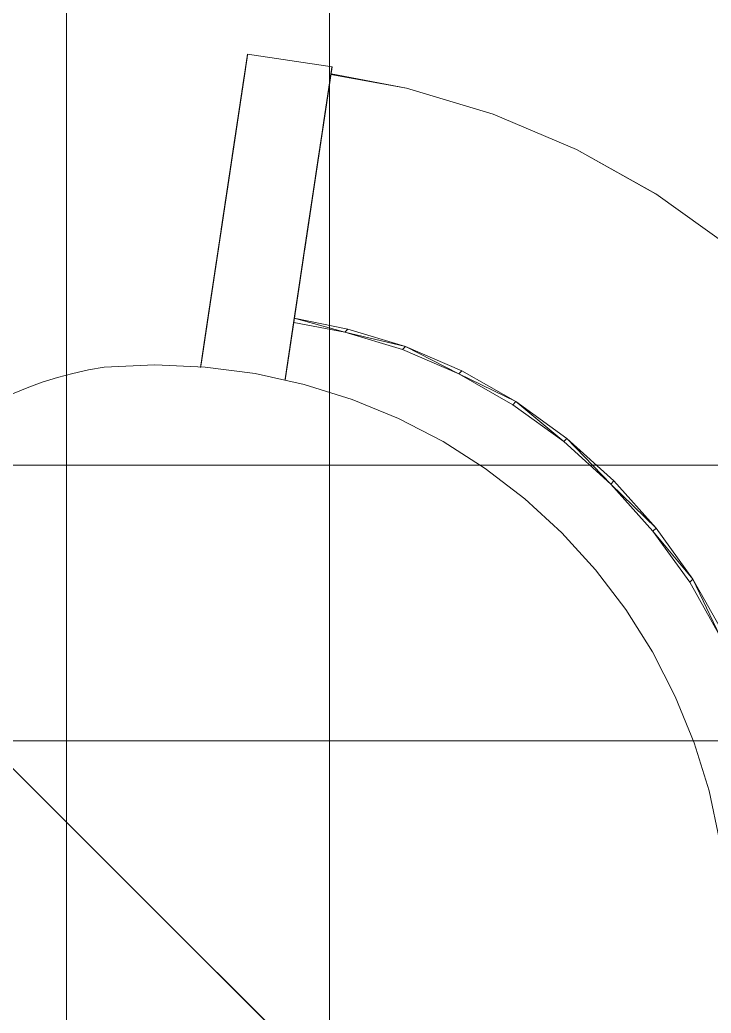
# Model space of a CAD drawing. Extents: x -566 to 72611, y -487 to 32334.
# Drawn here: x 201.45 to 210.57, y 135.41 to 148.52 of the extents above; entities that cross this region are included whole.
import ezdxf

# ---------------------------------------------------------------- set-up
doc = ezdxf.new("R2010")
doc.units = 0
doc.header["$LTSCALE"] = 0.5
doc.header["$MEASUREMENT"] = 0
doc.layers.add('ceilling', color=141, linetype='CONTINUOUS', lineweight=18)
doc.layers.add('floor', color=7, linetype='CONTINUOUS', lineweight=5, true_color=0xcfcfcf)
doc.layers.add('layout', color=7, linetype='CONTINUOUS', lineweight=5, true_color=0xcfcfcf)

msp = doc.modelspace()

# ---------------------------------------------------------------- hatches: boundary and pattern name
at = {"layer": 'floor'}
h = msp.add_hatch(dxfattribs=at)
h.set_pattern_fill('ANSI37', color=256, scale=100, angle=45)
h.set_pattern_definition([(90, (243.028, 267.632), (-12.5, 9e-16), []), (180, (243.028, 267.632), (-9e-16, -12.5), [])])
h.paths.add_polyline_path([(253.46925, 349.5), (154.11744, 349.5), (154.11744, 348.5), (101.14781, 348.5), (101.14781, 349.5), (0, 349.5), (0, 344.5), (36, 344.5, -0.33835703), (0, 308.66941), (0, 308.5), (0, 173.75), (253.46925, 173.75)])
h.paths.add_polyline_path([(36, 344.5), (0, 344.5), (0, 308.66941, 0.33835703)], flags=17)
h.paths.add_polyline_path([(253.46925, 173.75), (0, 173.75), (0, 173.74997), (0, 169.75), (253.46925, 169.75)])
h.paths.add_polyline_path([(253.46925, 169.75), (0, 169.75), (0, 149.21137), (36, 149.21137, -0.33835703), (0, 113.38078), (0, 113.21137), (0, 29.94998), (0, -5), (253.46925, -5)])
h.paths.add_polyline_path([(36, 149.21137), (0, 149.21137), (0, 113.38078, 0.33835703)], flags=17)
h.paths.add_polyline_path([(575.25, 169.75), (510, 169.75), (474.75, 169.75), (327.5, 169.75), (285.46925, 169.75), (285.46925, 165.75), (253.46925, 165.75), (253.46925, -5), (263.99725, -5), (263.99725, 95.99051), (287, 95.99051), (287, 97.5), (292, 97.5), (292, -5), (341.25, -5), (341.25, 13.02988), (341.25012, 15.02988), (346.24839, 15.02988, 0.36108524), (374.08728, 41.24999), (346.25012, 41.24999), (346.25012, 42.99999), (341.25, 42.99999), (341.25, 44.99999), (341.25, 97.5), (357.75, 97.5), (405.75, 97.5), (575.25, 97.5)])

# ---------------------------------------------------------------- linework, layer by layer
at = {"layer": 'ceilling'}
for p, q in [((202.06343, 169.75), (202.06343, -5)), ((0, 139), (575.25, 139)), ((0, 139), (575.25, 139))]:
    msp.add_line(p, q, dxfattribs=at)
at = {"layer": 'layout'}
for points in [[(204.45442, 148.06765, -67.34775), (204.45442, 148.06765, -67.34775), (204.44074, 147.9767, -67.56718), (204.30218, 147.05261, -67.56361)], [(204.3155, 147.14149, -67.42873), (204.3155, 147.14149, -67.42873), (204.45442, 148.06765, -67.34775), (204.30218, 147.05261, -67.56361)], [(204.32914, 147.23282, -67.29533), (204.32914, 147.23282, -67.29533), (204.45442, 148.06765, -67.34775), (204.3155, 147.14149, -67.42873)], [(204.45429, 148.0664, -67.30764), (204.45429, 148.0664, -67.30764), (204.45442, 148.06765, -67.34775), (204.32914, 147.23282, -67.29533)], [(204.45332, 148.06062, -67.2679), (204.45332, 148.06062, -67.2679), (204.45429, 148.0664, -67.30764), (204.32914, 147.23282, -67.29533)], [(204.34325, 147.32662, -67.16345), (204.34325, 147.32662, -67.16345), (204.45332, 148.06062, -67.2679), (204.32914, 147.23282, -67.29533)], [(204.45179, 148.05039, -67.22897), (204.45179, 148.05039, -67.22897), (204.45332, 148.06062, -67.2679), (204.34325, 147.32662, -67.16345)], [(204.4496, 148.03581, -67.19132), (204.4496, 148.03581, -67.19132), (204.45179, 148.05039, -67.22897), (204.34325, 147.32662, -67.16345)], [(204.44684, 148.01713, -67.15537), (204.44684, 148.01713, -67.15537), (204.4496, 148.03581, -67.19132), (204.34325, 147.32662, -67.16345)], [(204.45442, 148.06765, -67.34775), (204.45442, 148.06765, -67.34775), (204.45429, 148.0664, -67.30764), (205.56873, 147.90037, -67.34775)], [(204.42759, 147.88869, -67.78764), (204.42759, 147.88869, -67.78764), (204.41479, 147.80344, -68.0091), (204.26435, 146.80078, -67.97672)], [(204.26435, 146.80078, -67.97672), (204.26435, 146.80078, -67.97672), (204.42759, 147.88869, -67.78764), (204.27653, 146.88215, -67.83765)], [(204.2892, 146.96615, -67.69993), (204.2892, 146.96615, -67.69993), (204.42759, 147.88869, -67.78764), (204.27653, 146.88215, -67.83765)], [(204.44074, 147.9767, -67.56718), (204.44074, 147.9767, -67.56718), (204.42759, 147.88869, -67.78764), (204.2892, 146.96615, -67.69993)], [(204.30218, 147.05261, -67.56361), (204.30218, 147.05261, -67.56361), (204.44074, 147.9767, -67.56718), (204.2892, 146.96615, -67.69993)], [(204.34733, 147.35349, -67.12991), (204.34733, 147.35349, -67.12991), (204.44684, 148.01713, -67.15537), (204.34325, 147.32662, -67.16345)], [(204.44346, 147.99439, -67.12155), (204.44346, 147.99439, -67.12155), (204.44684, 148.01713, -67.15537), (204.34733, 147.35349, -67.12991)], [(204.35176, 147.38365, -67.099), (204.35176, 147.38365, -67.099), (204.44346, 147.99439, -67.12155), (204.34733, 147.35349, -67.12991)], [(204.43947, 147.96794, -67.09026), (204.43947, 147.96794, -67.09026), (204.44346, 147.99439, -67.12155), (204.35176, 147.38365, -67.099)], [(204.3568, 147.41683, -67.07101), (204.3568, 147.41683, -67.07101), (204.43947, 147.96794, -67.09026), (204.35176, 147.38365, -67.099)], [(204.435, 147.93817, -67.06184), (204.435, 147.93817, -67.06184), (204.43947, 147.96794, -67.09026), (204.3568, 147.41683, -67.07101)], [(204.36219, 147.45277, -67.0462), (204.36219, 147.45277, -67.0462), (204.435, 147.93817, -67.06184), (204.3568, 147.41683, -67.07101)], [(204.43009, 147.90539, -67.03663), (204.43009, 147.90539, -67.03663), (204.435, 147.93817, -67.06184), (204.36219, 147.45277, -67.0462)], [(204.36793, 147.49095, -67.0248), (204.36793, 147.49095, -67.0248), (204.43009, 147.90539, -67.03663), (204.36219, 147.45277, -67.0462)], [(204.42479, 147.86988, -67.01492), (204.42479, 147.86988, -67.01492), (204.43009, 147.90539, -67.03663), (204.36793, 147.49095, -67.0248)], [(205.56873, 147.90037, -67.34775), (205.56873, 147.90037, -67.34775), (205.41644, 146.88538, -67.56361), (205.5551, 147.80956, -67.56718)], [(205.42977, 146.97425, -67.42873), (205.42977, 146.97425, -67.42873), (205.41644, 146.88538, -67.56361), (205.56873, 147.90037, -67.34775)], [(205.44353, 147.06563, -67.29533), (205.44353, 147.06563, -67.29533), (205.42977, 146.97425, -67.42873), (205.56873, 147.90037, -67.34775)], [(205.56855, 147.89916, -67.30764), (205.56855, 147.89916, -67.30764), (205.44353, 147.06563, -67.29533), (205.56873, 147.90037, -67.34775)], [(205.56772, 147.89343, -67.2679), (205.56772, 147.89343, -67.2679), (205.44353, 147.06563, -67.29533), (205.56855, 147.89916, -67.30764)], [(205.45756, 147.15934, -67.16345), (205.45756, 147.15934, -67.16345), (205.44353, 147.06563, -67.29533), (205.56772, 147.89343, -67.2679)], [(205.56619, 147.8832, -67.22897), (205.56619, 147.8832, -67.22897), (205.45756, 147.15934, -67.16345), (205.56772, 147.89343, -67.2679)], [(204.41479, 147.80344, -68.0091), (204.41479, 147.80344, -68.0091), (204.40239, 147.7209, -68.23151), (204.25251, 146.72183, -68.11711)], [(204.26435, 146.80078, -67.97672), (204.26435, 146.80078, -67.97672), (204.41479, 147.80344, -68.0091), (204.25251, 146.72183, -68.11711)], [(204.37389, 147.53116, -67.00702), (204.37389, 147.53116, -67.00702), (204.42479, 147.86988, -67.01492), (204.36793, 147.49095, -67.0248)], [(204.42137, 147.84736, -67.00424), (204.42137, 147.84736, -67.00424), (204.42479, 147.86988, -67.01492), (204.37389, 147.53116, -67.00702)], [(204.38025, 147.57305, -66.99302), (204.38025, 147.57305, -66.99302), (204.42137, 147.84736, -67.00424), (204.37389, 147.53116, -67.00702)], [(204.41317, 147.79261, -66.983), (204.41317, 147.79261, -66.983), (204.42137, 147.84736, -67.00424), (204.38025, 147.57305, -66.99302)], [(204.38665, 147.61611, -66.98292), (204.38665, 147.61611, -66.98292), (204.41317, 147.79261, -66.983), (204.38025, 147.57305, -66.99302)], [(204.40659, 147.74869, -66.97688), (204.40659, 147.74869, -66.97688), (204.41317, 147.79261, -66.983), (204.38665, 147.61611, -66.98292)], [(205.5551, 147.80956, -67.56718), (205.5551, 147.80956, -67.56718), (205.40347, 146.79892, -67.69993), (205.54186, 147.72146, -67.78764)], [(205.41644, 146.88538, -67.56361), (205.41644, 146.88538, -67.56361), (205.40347, 146.79892, -67.69993), (205.5551, 147.80956, -67.56718)], [(205.56399, 147.86862, -67.19132), (205.56399, 147.86862, -67.19132), (205.45756, 147.15934, -67.16345), (205.56619, 147.8832, -67.22897)], [(205.56123, 147.84994, -67.15537), (205.56123, 147.84994, -67.15537), (205.45756, 147.15934, -67.16345), (205.56399, 147.86862, -67.19132)], [(205.46159, 147.18626, -67.12991), (205.46159, 147.18626, -67.12991), (205.45756, 147.15934, -67.16345), (205.56123, 147.84994, -67.15537)], [(205.55781, 147.82724, -67.12155), (205.55781, 147.82724, -67.12155), (205.46159, 147.18626, -67.12991), (205.56123, 147.84994, -67.15537)], [(205.46615, 147.21646, -67.099), (205.46615, 147.21646, -67.099), (205.46159, 147.18626, -67.12991), (205.55781, 147.82724, -67.12155)], [(205.55382, 147.8008, -67.09026), (205.55382, 147.8008, -67.09026), (205.46615, 147.21646, -67.099), (205.55781, 147.82724, -67.12155)], [(205.47115, 147.24968, -67.07101), (205.47115, 147.24968, -67.07101), (205.46615, 147.21646, -67.099), (205.55382, 147.8008, -67.09026)], [(205.54935, 147.77103, -67.06184), (205.54935, 147.77103, -67.06184), (205.47115, 147.24968, -67.07101), (205.55382, 147.8008, -67.09026)], [(205.4765, 147.28549, -67.0462), (205.4765, 147.28549, -67.0462), (205.47115, 147.24968, -67.07101), (205.54935, 147.77103, -67.06184)], [(205.5444, 147.73811, -67.03663), (205.5444, 147.73811, -67.03663), (205.4765, 147.28549, -67.0462), (205.54935, 147.77103, -67.06184)], [(205.55307, 147.79574, -67.09033), (205.55307, 147.79574, -67.09033), (205.55466, 147.80637, -67.06297), (206.55278, 147.6167, -67.41982)], [(204.39046, 147.64135, -68.45486), (204.39046, 147.64135, -68.45486), (204.37893, 147.56451, -68.6791), (204.21933, 146.50063, -68.54575)], [(204.22998, 146.57178, -68.40167), (204.22998, 146.57178, -68.40167), (204.39046, 147.64135, -68.45486), (204.21933, 146.50063, -68.54575)], [(204.40239, 147.7209, -68.23151), (204.40239, 147.7209, -68.23151), (204.39046, 147.64135, -68.45486), (204.22998, 146.57178, -68.40167)], [(204.24103, 146.64547, -68.25877), (204.24103, 146.64547, -68.25877), (204.40239, 147.7209, -68.23151), (204.22998, 146.57178, -68.40167)], [(204.25251, 146.72183, -68.11711), (204.25251, 146.72183, -68.11711), (204.40239, 147.7209, -68.23151), (204.24103, 146.64547, -68.25877)], [(204.39327, 147.65999, -66.97684), (204.39327, 147.65999, -66.97684), (204.40659, 147.74869, -66.97688), (204.38665, 147.61611, -66.98292)], [(204.39993, 147.70434, -66.97481), (204.39993, 147.70434, -66.97481), (204.40659, 147.74869, -66.97688), (204.39327, 147.65999, -66.97684)], [(205.5291, 147.63616, -68.00909), (205.5291, 147.63616, -68.00909), (205.36686, 146.55468, -68.11711), (205.51674, 147.55376, -68.23151)], [(205.37874, 146.63359, -67.97672), (205.37874, 146.63359, -67.97672), (205.36686, 146.55468, -68.11711), (205.5291, 147.63616, -68.00909)], [(205.54186, 147.72146, -67.78764), (205.54186, 147.72146, -67.78764), (205.37874, 146.63359, -67.97672), (205.5291, 147.63616, -68.00909)], [(205.39089, 146.71501, -67.83765), (205.39089, 146.71501, -67.83765), (205.37874, 146.63359, -67.97672), (205.54186, 147.72146, -67.78764)], [(205.40347, 146.79892, -67.69993), (205.40347, 146.79892, -67.69993), (205.39089, 146.71501, -67.83765), (205.54186, 147.72146, -67.78764)], [(205.48228, 147.3238, -67.0248), (205.48228, 147.3238, -67.0248), (205.4765, 147.28549, -67.0462), (205.5444, 147.73811, -67.03663)], [(205.53905, 147.70265, -67.01492), (205.53905, 147.70265, -67.01492), (205.48228, 147.3238, -67.0248), (205.5444, 147.73811, -67.03663)], [(205.48829, 147.36397, -67.00702), (205.48829, 147.36397, -67.00702), (205.48228, 147.3238, -67.0248), (205.53905, 147.70265, -67.01492)], [(205.53572, 147.68021, -67.00424), (205.53572, 147.68021, -67.00424), (205.48829, 147.36397, -67.00702), (205.53905, 147.70265, -67.01492)], [(205.49452, 147.40582, -66.99302), (205.49452, 147.40582, -66.99302), (205.48829, 147.36397, -67.00702), (205.53572, 147.68021, -67.00424)], [(205.52748, 147.62533, -66.983), (205.52748, 147.62533, -66.983), (205.49452, 147.40582, -66.99302), (205.53572, 147.68021, -67.00424)], [(205.50105, 147.44892, -66.98292), (205.50105, 147.44892, -66.98292), (205.49452, 147.40582, -66.99302), (205.52748, 147.62533, -66.983)], [(205.5209, 147.58141, -66.97688), (205.5209, 147.58141, -66.97688), (205.50105, 147.44892, -66.98292), (205.52748, 147.62533, -66.983)], [(205.53572, 147.68021, -67.00424), (205.53572, 147.68021, -67.00424), (205.5334, 147.6649, -66.99698), (205.52748, 147.62533, -66.983)], [(204.37893, 147.56451, -68.6791), (204.37893, 147.56451, -68.6791), (204.3678, 147.49056, -68.90421), (204.19912, 146.36624, -68.83732)], [(204.20903, 146.43208, -68.69098), (204.20903, 146.43208, -68.69098), (204.37893, 147.56451, -68.6791), (204.19912, 146.36624, -68.83732)], [(204.21933, 146.50063, -68.54575), (204.21933, 146.50063, -68.54575), (204.37893, 147.56451, -68.6791), (204.20903, 146.43208, -68.69098)], [(205.51674, 147.55376, -68.23151), (205.51674, 147.55376, -68.23151), (205.34438, 146.40459, -68.40167), (205.50477, 147.47407, -68.45486)], [(205.35538, 146.47832, -68.25877), (205.35538, 146.47832, -68.25877), (205.34438, 146.40459, -68.40167), (205.51674, 147.55376, -68.23151)], [(205.36686, 146.55468, -68.11711), (205.36686, 146.55468, -68.11711), (205.35538, 146.47832, -68.25877), (205.51674, 147.55376, -68.23151)], [(205.50762, 147.49284, -66.97684), (205.50762, 147.49284, -66.97684), (205.50105, 147.44892, -66.98292), (205.5209, 147.58141, -66.97688)], [(205.51428, 147.53719, -66.97481), (205.51428, 147.53719, -66.97481), (205.50762, 147.49284, -66.97684), (205.5209, 147.58141, -66.97688)], [(207.69499, 147.27586, -67.46316), (207.69499, 147.27586, -67.46316), (207.69301, 147.27423, -67.50339), (206.55278, 147.6167, -67.41982)], [(204.35719, 147.41955, -69.13013), (204.35719, 147.41955, -69.13013), (204.34693, 147.35129, -69.35687), (204.17808, 146.22559, -69.31577)], [(204.18834, 146.29436, -69.07613), (204.18834, 146.29436, -69.07613), (204.35719, 147.41955, -69.13013), (204.17808, 146.22559, -69.31577)], [(204.3678, 147.49056, -68.90421), (204.3678, 147.49056, -68.90421), (204.35719, 147.41955, -69.13013), (204.18834, 146.29436, -69.07613)], [(204.19912, 146.36624, -68.83732), (204.19912, 146.36624, -68.83732), (204.3678, 147.49056, -68.90421), (204.18834, 146.29436, -69.07613)], [(205.49329, 147.39736, -68.6791), (205.49329, 147.39736, -68.6791), (205.31352, 146.19905, -68.83732), (205.4822, 147.32337, -68.90421)], [(205.32338, 146.26493, -68.69098), (205.32338, 146.26493, -68.69098), (205.31352, 146.19905, -68.83732), (205.49329, 147.39736, -68.6791)], [(205.33368, 146.33349, -68.54575), (205.33368, 146.33349, -68.54575), (205.32338, 146.26493, -68.69098), (205.49329, 147.39736, -68.6791)], [(205.50477, 147.47407, -68.45486), (205.50477, 147.47407, -68.45486), (205.33368, 146.33349, -68.54575), (205.49329, 147.39736, -68.6791)], [(205.34438, 146.40459, -68.40167), (205.34438, 146.40459, -68.40167), (205.33368, 146.33349, -68.54575), (205.50477, 147.47407, -68.45486)], [(204.3372, 147.28597, -69.58437), (204.3372, 147.28597, -69.58437), (204.32773, 147.22316, -69.81377), (204.16028, 146.10695, -69.75571)], [(204.16822, 146.16006, -69.55508), (204.16822, 146.16006, -69.55508), (204.3372, 147.28597, -69.58437), (204.16028, 146.10695, -69.75571)], [(204.34693, 147.35129, -69.35687), (204.34693, 147.35129, -69.35687), (204.3372, 147.28597, -69.58437), (204.16822, 146.16006, -69.55508)], [(204.17808, 146.22559, -69.31577), (204.17808, 146.22559, -69.31577), (204.34693, 147.35129, -69.35687), (204.16822, 146.16006, -69.55508)], [(205.4715, 147.25227, -69.13014), (205.4715, 147.25227, -69.13014), (205.29234, 146.05836, -69.31577), (205.46133, 147.1841, -69.35687)], [(205.30269, 146.12722, -69.07613), (205.30269, 146.12722, -69.07613), (205.29234, 146.05836, -69.31577), (205.4715, 147.25227, -69.13014)], [(205.4822, 147.32337, -68.90421), (205.4822, 147.32337, -68.90421), (205.30269, 146.12722, -69.07613), (205.4715, 147.25227, -69.13014)], [(205.31352, 146.19905, -68.83732), (205.31352, 146.19905, -68.83732), (205.30269, 146.12722, -69.07613), (205.4822, 147.32337, -68.90421)], [(207.69499, 147.27586, -67.46316), (207.69499, 147.27586, -67.46316), (207.69581, 147.274, -67.423), (208.79545, 146.80897, -67.49601)], [(204.31222, 147.12004, -70.20546), (204.31222, 147.12004, -70.20546), (204.30463, 147.06935, -70.40212), (204.13705, 145.95224, -70.35532)], [(204.14463, 146.0031, -70.1553), (204.14463, 146.0031, -70.1553), (204.31222, 147.12004, -70.20546), (204.13705, 145.95224, -70.35532)], [(204.31997, 147.17143, -70.00895), (204.31997, 147.17143, -70.00895), (204.31222, 147.12004, -70.20546), (204.14463, 146.0031, -70.1553)], [(204.15239, 146.05466, -69.95543), (204.15239, 146.05466, -69.95543), (204.31997, 147.17143, -70.00895), (204.14463, 146.0031, -70.1553)], [(204.32773, 147.22316, -69.81377), (204.32773, 147.22316, -69.81377), (204.31997, 147.17143, -70.00895), (204.15239, 146.05466, -69.95543)], [(204.16028, 146.10695, -69.75571), (204.16028, 146.10695, -69.75571), (204.32773, 147.22316, -69.81377), (204.15239, 146.05466, -69.95543)], [(205.45147, 147.11874, -69.58437), (205.45147, 147.11874, -69.58437), (205.27455, 145.93972, -69.75571), (205.44209, 147.05601, -69.81377)], [(205.28257, 145.99291, -69.55508), (205.28257, 145.99291, -69.55508), (205.27455, 145.93972, -69.75571), (205.45147, 147.11874, -69.58437)], [(205.46133, 147.1841, -69.35687), (205.46133, 147.1841, -69.35687), (205.28257, 145.99291, -69.55508), (205.45147, 147.11874, -69.58437)], [(205.29234, 146.05836, -69.31577), (205.29234, 146.05836, -69.31577), (205.28257, 145.99291, -69.55508), (205.46133, 147.1841, -69.35687)], [(204.28968, 146.96982, -70.7959), (204.28968, 146.96982, -70.7959), (204.28241, 146.92107, -70.99301), (204.11474, 145.80352, -70.95628)], [(204.12206, 145.8524, -70.75581), (204.12206, 145.8524, -70.75581), (204.28968, 146.96982, -70.7959), (204.11474, 145.80352, -70.95628)], [(204.29714, 147.01926, -70.59894), (204.29714, 147.01926, -70.59894), (204.28968, 146.96982, -70.7959), (204.12206, 145.8524, -70.75581)], [(204.12951, 145.90202, -70.55549), (204.12951, 145.90202, -70.55549), (204.29714, 147.01926, -70.59894), (204.12206, 145.8524, -70.75581)], [(204.30463, 147.06935, -70.40212), (204.30463, 147.06935, -70.40212), (204.29714, 147.01926, -70.59894), (204.12951, 145.90202, -70.55549)], [(204.13705, 145.95224, -70.35532), (204.13705, 145.95224, -70.35532), (204.30463, 147.06935, -70.40212), (204.12951, 145.90202, -70.55549)], [(205.43433, 147.00428, -70.00896), (205.43433, 147.00428, -70.00896), (205.25903, 145.83591, -70.1553), (205.42661, 146.95286, -70.20546)], [(205.26674, 145.88751, -69.95543), (205.26674, 145.88751, -69.95543), (205.25903, 145.83591, -70.1553), (205.43433, 147.00428, -70.00896)], [(205.44209, 147.05601, -69.81377), (205.44209, 147.05601, -69.81377), (205.26674, 145.88751, -69.95543), (205.43433, 147.00428, -70.00896)], [(205.27455, 145.93972, -69.75571), (205.27455, 145.93972, -69.75571), (205.26674, 145.88751, -69.95543), (205.44209, 147.05601, -69.81377)], [(204.27517, 146.87296, -71.19027), (204.27517, 146.87296, -71.19027), (204.26803, 146.82546, -71.38766), (204.10036, 145.70774, -71.35767)], [(204.10746, 145.75529, -71.1569), (204.10746, 145.75529, -71.1569), (204.27517, 146.87296, -71.19027), (204.10036, 145.70774, -71.35767)], [(204.11982, 145.83752, -96.8737), (204.11982, 145.83752, -96.8737), (204.10509, 145.73932, -96.34516), (204.28193, 146.91809, -96.69225)], [(204.2672, 146.81972, -96.16259), (204.2672, 146.81972, -96.16259), (204.28193, 146.91809, -96.69225), (204.10509, 145.73932, -96.34516)], [(204.28241, 146.92107, -70.99301), (204.28241, 146.92107, -70.99301), (204.27517, 146.87296, -71.19027), (204.10746, 145.75529, -71.1569)], [(204.11474, 145.80352, -70.95628), (204.11474, 145.80352, -70.95628), (204.28241, 146.92107, -70.99301), (204.10746, 145.75529, -71.1569)], [(205.41145, 146.85199, -70.59894), (205.41145, 146.85199, -70.59894), (205.23641, 145.68526, -70.75581), (205.40408, 146.80263, -70.7959)], [(205.2439, 145.73483, -70.55549), (205.2439, 145.73483, -70.55549), (205.23641, 145.68526, -70.75581), (205.41145, 146.85199, -70.59894)], [(205.41903, 146.90216, -70.40212), (205.41903, 146.90216, -70.40212), (205.2439, 145.73483, -70.55549), (205.41145, 146.85199, -70.59894)], [(205.2514, 145.78509, -70.35532), (205.2514, 145.78509, -70.35532), (205.2439, 145.73483, -70.55549), (205.41903, 146.90216, -70.40212)], [(205.42661, 146.95286, -70.20546), (205.42661, 146.95286, -70.20546), (205.2514, 145.78509, -70.35532), (205.41903, 146.90216, -70.40212)], [(205.25903, 145.83591, -70.1553), (205.25903, 145.83591, -70.1553), (205.2514, 145.78509, -70.35532), (205.42661, 146.95286, -70.20546)], [(193.17371, 146.81777, -69.73263), (214.9092, 125.0797, -69.72025), (214.91054, 125.08095, -69.73263)], [(204.07507, 145.53935, -95.28979), (204.07507, 145.53935, -95.28979), (204.2522, 146.71989, -95.63255), (204.09019, 145.63992, -95.81737)], [(204.23708, 146.61898, -95.10271), (204.23708, 146.61898, -95.10271), (204.2522, 146.71989, -95.63255), (204.07507, 145.53935, -95.28979)], [(204.25409, 146.73253, -71.78289), (204.25409, 146.73253, -71.78289), (204.24734, 146.68706, -71.98071), (204.07954, 145.56912, -71.9604)], [(204.08642, 145.61464, -71.75961), (204.08642, 145.61464, -71.75961), (204.25409, 146.73253, -71.78289), (204.07954, 145.56912, -71.9604)], [(204.26106, 146.77865, -71.58521), (204.26106, 146.77865, -71.58521), (204.25409, 146.73253, -71.78289), (204.08642, 145.61464, -71.75961)], [(204.0933, 145.66085, -71.55856), (204.0933, 145.66085, -71.55856), (204.26106, 146.77865, -71.58521), (204.08642, 145.61464, -71.75961)], [(204.09019, 145.63992, -95.81737), (204.09019, 145.63992, -95.81737), (204.2672, 146.81972, -96.16259), (204.10509, 145.73932, -96.34516)], [(204.2522, 146.71989, -95.63255), (204.2522, 146.71989, -95.63255), (204.2672, 146.81972, -96.16259), (204.09019, 145.63992, -95.81737)], [(204.26803, 146.82546, -71.38766), (204.26803, 146.82546, -71.38766), (204.26106, 146.77865, -71.58521), (204.0933, 145.66085, -71.55856)], [(204.10036, 145.70774, -71.35767), (204.10036, 145.70774, -71.35767), (204.26803, 146.82546, -71.38766), (204.0933, 145.66085, -71.55856)], [(205.23417, 145.67037, -96.8737), (205.23417, 145.67037, -96.8737), (205.39628, 146.75094, -96.69225), (205.2194, 145.57205, -96.34516)], [(205.38159, 146.65253, -96.16259), (205.38159, 146.65253, -96.16259), (205.2194, 145.57205, -96.34516), (205.39628, 146.75094, -96.69225)], [(205.39672, 146.75379, -70.99301), (205.39672, 146.75379, -70.99301), (205.22186, 145.5881, -71.1569), (205.38948, 146.70569, -71.19027)], [(205.22909, 145.63638, -70.95628), (205.22909, 145.63638, -70.95628), (205.22186, 145.5881, -71.1569), (205.39672, 146.75379, -70.99301)], [(205.40408, 146.80263, -70.7959), (205.40408, 146.80263, -70.7959), (205.22909, 145.63638, -70.95628), (205.39672, 146.75379, -70.99301)], [(205.23641, 145.68526, -70.75581), (205.23641, 145.68526, -70.75581), (205.22909, 145.63638, -70.95628), (205.40408, 146.80263, -70.7959)], [(209.84018, 146.22207, -67.51794), (209.84018, 146.22207, -67.51794), (209.83834, 146.22029, -67.55817), (208.79545, 146.80897, -67.49601)], [(204.24054, 146.64214, -72.17908), (204.24054, 146.64214, -72.17908), (204.20469, 146.40322, -73.24213), (204.04364, 145.33006, -73.02425)], [(204.07954, 145.56912, -71.9604), (204.07954, 145.56912, -71.9604), (204.24054, 146.64214, -72.17908), (204.04364, 145.33006, -73.02425)], [(204.05985, 145.43766, -94.76241), (204.05985, 145.43766, -94.76241), (204.23708, 146.61898, -95.10271), (204.07507, 145.53935, -95.28979)], [(204.22174, 146.51673, -94.5731), (204.22174, 146.51673, -94.5731), (204.23708, 146.61898, -95.10271), (204.05985, 145.43766, -94.76241)], [(204.24734, 146.68706, -71.98071), (204.24734, 146.68706, -71.98071), (204.24054, 146.64214, -72.17908), (204.07954, 145.56912, -71.9604)], [(204.20469, 146.40322, -73.24213), (204.20469, 146.40322, -73.24213), (204.24054, 146.64214, -72.17908), (204.10001, 145.7055, -76.34729)], [(205.37541, 146.6115, -71.58521), (205.37541, 146.6115, -71.58521), (205.20068, 145.44741, -71.75961), (205.36849, 146.56534, -71.78289)], [(205.2077, 145.49366, -71.55856), (205.2077, 145.49366, -71.55856), (205.20068, 145.44741, -71.75961), (205.37541, 146.6115, -71.58521)], [(205.20454, 145.47277, -95.81737), (205.20454, 145.47277, -95.81737), (205.2194, 145.57205, -96.34516), (205.38159, 146.65253, -96.16259)], [(205.36656, 146.55274, -95.63255), (205.36656, 146.55274, -95.63255), (205.20454, 145.47277, -95.81737), (205.38159, 146.65253, -96.16259)], [(205.38243, 146.65827, -71.38766), (205.38243, 146.65827, -71.38766), (205.2077, 145.49366, -71.55856), (205.37541, 146.6115, -71.58521)], [(205.21471, 145.5406, -71.35767), (205.21471, 145.5406, -71.35767), (205.2077, 145.49366, -71.55856), (205.38243, 146.65827, -71.38766)], [(205.38948, 146.70569, -71.19027), (205.38948, 146.70569, -71.19027), (205.21471, 145.5406, -71.35767), (205.38243, 146.65827, -71.38766)], [(205.22186, 145.5881, -71.1569), (205.22186, 145.5881, -71.1569), (205.21471, 145.5406, -71.35767), (205.38948, 146.70569, -71.19027)], [(204.04442, 145.33464, -94.23525), (204.04442, 145.33464, -94.23525), (204.22174, 146.51673, -94.5731), (204.05985, 145.43766, -94.76241)], [(204.20618, 146.41331, -94.04369), (204.20618, 146.41331, -94.04369), (204.22174, 146.51673, -94.5731), (204.04442, 145.33464, -94.23525)], [(205.35485, 146.47487, -72.17908), (205.35485, 146.47487, -72.17908), (205.15803, 145.16288, -73.02425), (205.31904, 146.23607, -73.24213)], [(205.19389, 145.40198, -71.9604), (205.19389, 145.40198, -71.9604), (205.15803, 145.16288, -73.02425), (205.35485, 146.47487, -72.17908)], [(205.17416, 145.27039, -94.76241), (205.17416, 145.27039, -94.76241), (205.18942, 145.37221, -95.28979), (205.35139, 146.4517, -95.10271)], [(205.33609, 146.34958, -94.5731), (205.33609, 146.34958, -94.5731), (205.17416, 145.27039, -94.76241), (205.35139, 146.4517, -95.10271)], [(205.18942, 145.37221, -95.28979), (205.18942, 145.37221, -95.28979), (205.20454, 145.47277, -95.81737), (205.36656, 146.55274, -95.63255)], [(205.35139, 146.4517, -95.10271), (205.35139, 146.4517, -95.10271), (205.18942, 145.37221, -95.28979), (205.36656, 146.55274, -95.63255)], [(205.36849, 146.56534, -71.78289), (205.36849, 146.56534, -71.78289), (205.19389, 145.40198, -71.9604), (205.3616, 146.51982, -71.98071)], [(205.20068, 145.44741, -71.75961), (205.20068, 145.44741, -71.75961), (205.19389, 145.40198, -71.9604), (205.36849, 146.56534, -71.78289)], [(205.3616, 146.51982, -71.98071), (205.3616, 146.51982, -71.98071), (205.19389, 145.40198, -71.9604), (205.35485, 146.47487, -72.17908)], [(204.20469, 146.40322, -73.24213), (204.20469, 146.40322, -73.24213), (204.10001, 145.7055, -76.34729), (203.93843, 144.62838, -76.14727)], [(204.04364, 145.33006, -73.02425), (204.04364, 145.33006, -73.02425), (204.20469, 146.40322, -73.24213), (203.93843, 144.62838, -76.14727)], [(204.02877, 145.23045, -93.70831), (204.02877, 145.23045, -93.70831), (204.20618, 146.41331, -94.04369), (204.04442, 145.33464, -94.23525)], [(204.19048, 146.30865, -93.5145), (204.19048, 146.30865, -93.5145), (204.20618, 146.41331, -94.04369), (204.02877, 145.23045, -93.70831)], [(205.15869, 145.16741, -94.23525), (205.15869, 145.16741, -94.23525), (205.17416, 145.27039, -94.76241), (205.33609, 146.34958, -94.5731)], [(205.32057, 146.24612, -94.04369), (205.32057, 146.24612, -94.04369), (205.15869, 145.16741, -94.23525), (205.33609, 146.34958, -94.5731)], [(203.99691, 145.01831, -92.65508), (203.99691, 145.01831, -92.65508), (204.17462, 146.20277, -92.98553), (204.01295, 145.12505, -93.18159)], [(204.15857, 146.09569, -92.45678), (204.15857, 146.09569, -92.45678), (204.17462, 146.20277, -92.98553), (203.99691, 145.01831, -92.65508)], [(204.01295, 145.12505, -93.18159), (204.01295, 145.12505, -93.18159), (204.19048, 146.30865, -93.5145), (204.02877, 145.23045, -93.70831)], [(204.17462, 146.20277, -92.98553), (204.17462, 146.20277, -92.98553), (204.19048, 146.30865, -93.5145), (204.01295, 145.12505, -93.18159)], [(205.31904, 146.23607, -73.24213), (205.31904, 146.23607, -73.24213), (205.05274, 144.4611, -76.14727), (205.2144, 145.53831, -76.3473)], [(205.15803, 145.16288, -73.02425), (205.15803, 145.16288, -73.02425), (205.05274, 144.4611, -76.14727), (205.31904, 146.23607, -73.24213)], [(205.14304, 145.06321, -93.70831), (205.14304, 145.06321, -93.70831), (205.15869, 145.16741, -94.23525), (205.32057, 146.24612, -94.04369)], [(205.32057, 146.24612, -94.04369), (205.32057, 146.24612, -94.04369), (205.14304, 145.06321, -93.70831), (205.30488, 146.14146, -93.5145)], [(209.84018, 146.22207, -67.51794), (209.84018, 146.22207, -67.51794), (209.83994, 146.22058, -67.47775), (210.81541, 145.52263, -67.52867)], [(203.98073, 144.91049, -92.1288), (203.98073, 144.91049, -92.1288), (204.15857, 146.09569, -92.45678), (203.99691, 145.01831, -92.65508)], [(204.14235, 145.9874, -91.92825), (204.14235, 145.9874, -91.92825), (204.15857, 146.09569, -92.45678), (203.98073, 144.91049, -92.1288)], [(205.12726, 144.95777, -93.18158), (205.12726, 144.95777, -93.18158), (205.14304, 145.06321, -93.70831), (205.30488, 146.14146, -93.5145)], [(205.28897, 146.03562, -92.98553), (205.28897, 146.03562, -92.98553), (205.12726, 144.95777, -93.18158), (205.30488, 146.14146, -93.5145)], [(203.96438, 144.80147, -91.60274), (203.96438, 144.80147, -91.60274), (204.14235, 145.9874, -91.92825), (203.98073, 144.91049, -92.1288)], [(204.12583, 145.87786, -91.39996), (204.12583, 145.87786, -91.39996), (204.14235, 145.9874, -91.92825), (203.96438, 144.80147, -91.60274)], [(205.09508, 144.74335, -92.1288), (205.09508, 144.74335, -92.1288), (205.11126, 144.85116, -92.65508), (205.27292, 145.92854, -92.45678)], [(205.25662, 145.82017, -91.92825), (205.25662, 145.82017, -91.92825), (205.09508, 144.74335, -92.1288), (205.27292, 145.92854, -92.45678)], [(205.11126, 144.85116, -92.65508), (205.11126, 144.85116, -92.65508), (205.12726, 144.95777, -93.18158), (205.28897, 146.03562, -92.98553)], [(205.27292, 145.92854, -92.45678), (205.27292, 145.92854, -92.45678), (205.11126, 144.85116, -92.65508), (205.28897, 146.03562, -92.98553)], [(203.94785, 144.69124, -91.07691), (203.94785, 144.69124, -91.07691), (204.12583, 145.87786, -91.39996), (203.96438, 144.80147, -91.60274)], [(204.10926, 145.76715, -90.87189), (204.10926, 145.76715, -90.87189), (204.12583, 145.87786, -91.39996), (203.94785, 144.69124, -91.07691)], [(205.07878, 144.63428, -91.60274), (205.07878, 144.63428, -91.60274), (205.09508, 144.74335, -92.1288), (205.25662, 145.82017, -91.92825)], [(205.24022, 145.71067, -91.39996), (205.24022, 145.71067, -91.39996), (205.07878, 144.63428, -91.60274), (205.25662, 145.82017, -91.92825)], [(204.10001, 145.7055, -76.34729), (204.10001, 145.7055, -76.34729), (203.99888, 145.03121, -79.9634), (203.83594, 143.94542, -79.80917)], [(203.93843, 144.62838, -76.14727), (203.93843, 144.62838, -76.14727), (204.10001, 145.7055, -76.34729), (203.83594, 143.94542, -79.80917)], [(203.93106, 144.57937, -90.54951), (203.93106, 144.57937, -90.54951), (204.10926, 145.76715, -90.87189), (203.94785, 144.69124, -91.07691)], [(204.09251, 145.65558, -90.34601), (204.09251, 145.65558, -90.34601), (204.10926, 145.76715, -90.87189), (203.93106, 144.57937, -90.54951)], [(205.06216, 144.52396, -91.07691), (205.06216, 144.52396, -91.07691), (205.07878, 144.63428, -91.60274), (205.24022, 145.71067, -91.39996)], [(205.22365, 145.59996, -90.87189), (205.22365, 145.59996, -90.87189), (205.06216, 144.52396, -91.07691), (205.24022, 145.71067, -91.39996)], [(203.89784, 144.3577, -89.4389), (203.89784, 144.3577, -89.4389), (204.07564, 145.54311, -89.80136), (203.91384, 144.46499, -89.99577)], [(204.0599, 145.43831, -89.25737), (204.0599, 145.43831, -89.25737), (204.07564, 145.54311, -89.80136), (203.89784, 144.3577, -89.4389)], [(203.91384, 144.46499, -89.99577), (203.91384, 144.46499, -89.99577), (204.09251, 145.65558, -90.34601), (203.93106, 144.57937, -90.54951)], [(204.07564, 145.54311, -89.80136), (204.07564, 145.54311, -89.80136), (204.09251, 145.65558, -90.34601), (203.91384, 144.46499, -89.99577)], [(204.04364, 145.33006, -73.02425), (204.04364, 145.33006, -73.02425), (203.93843, 144.62838, -76.14727), (204.07954, 145.56912, -71.9604)], [(205.2144, 145.53831, -76.3473), (205.2144, 145.53831, -76.3473), (204.95029, 143.77827, -79.80917), (205.11319, 144.86393, -79.9634)], [(205.05274, 144.4611, -76.14727), (205.05274, 144.4611, -76.14727), (204.95029, 143.77827, -79.80917), (205.2144, 145.53831, -76.3473)], [(205.04537, 144.41209, -90.54951), (205.04537, 144.41209, -90.54951), (205.06216, 144.52396, -91.07691), (205.22365, 145.59996, -90.87189)], [(205.20686, 145.48844, -90.34601), (205.20686, 145.48844, -90.34601), (205.04537, 144.41209, -90.54951), (205.22365, 145.59996, -90.87189)], [(203.8828, 144.25773, -88.8808), (203.8828, 144.25773, -88.8808), (204.0599, 145.43831, -89.25737), (203.89784, 144.3577, -89.4389)], [(204.0453, 145.34068, -88.71218), (204.0453, 145.34068, -88.71218), (204.0599, 145.43831, -89.25737), (203.8828, 144.25773, -88.8808)], [(205.02823, 144.29781, -89.99577), (205.02823, 144.29781, -89.99577), (205.04537, 144.41209, -90.54951), (205.20686, 145.48844, -90.34601)], [(205.18999, 145.37596, -89.80136), (205.18999, 145.37596, -89.80136), (205.02823, 144.29781, -89.99577), (205.20686, 145.48844, -90.34601)], [(203.86891, 144.1651, -88.32154), (203.86891, 144.1651, -88.32154), (204.0453, 145.34068, -88.71218), (203.8828, 144.25773, -88.8808)], [(204.03167, 145.25021, -88.16586), (204.03167, 145.25021, -88.16586), (204.0453, 145.34068, -88.71218), (203.86891, 144.1651, -88.32154)], [(204.9972, 144.09054, -88.8808), (204.9972, 144.09054, -88.8808), (205.0121, 144.19046, -89.4389), (205.17429, 145.27112, -89.25737)], [(205.15957, 145.17345, -88.71218), (205.15957, 145.17345, -88.71218), (204.9972, 144.09054, -88.8808), (205.17429, 145.27112, -89.25737)], [(205.0121, 144.19046, -89.4389), (205.0121, 144.19046, -89.4389), (205.02823, 144.29781, -89.99577), (205.18999, 145.37596, -89.80136)], [(205.17429, 145.27112, -89.25737), (205.17429, 145.27112, -89.25737), (205.0121, 144.19046, -89.4389), (205.18999, 145.37596, -89.80136)], [(203.84445, 144.00211, -87.19993), (203.84445, 144.00211, -87.19993), (204.01922, 145.16703, -87.61851), (203.85615, 144.07998, -87.76123)], [(204.00778, 145.09096, -87.07021), (204.00778, 145.09096, -87.07021), (204.01922, 145.16703, -87.61851), (203.84445, 144.00211, -87.19993)], [(203.85615, 144.07998, -87.76123), (203.85615, 144.07998, -87.76123), (204.03167, 145.25021, -88.16586), (203.86891, 144.1651, -88.32154)], [(204.01922, 145.16703, -87.61851), (204.01922, 145.16703, -87.61851), (204.03167, 145.25021, -88.16586), (203.85615, 144.07998, -87.76123)], [(204.98326, 143.99796, -88.32154), (204.98326, 143.99796, -88.32154), (204.9972, 144.09054, -88.8808), (205.15957, 145.17345, -88.71218)], [(205.14606, 145.08302, -88.16586), (205.14606, 145.08302, -88.16586), (204.98326, 143.99796, -88.32154), (205.15957, 145.17345, -88.71218)], [(203.83388, 143.93174, -86.63776), (203.83388, 143.93174, -86.63776), (204.00778, 145.09096, -87.07021), (203.84445, 144.00211, -87.19993)], [(203.99748, 145.02224, -86.52105), (203.99748, 145.02224, -86.52105), (204.00778, 145.09096, -87.07021), (203.83388, 143.93174, -86.63776)], [(204.97046, 143.91271, -87.76122), (204.97046, 143.91271, -87.76122), (204.98326, 143.99796, -88.32154), (205.14606, 145.08302, -88.16586)], [(205.13353, 144.99975, -87.61851), (205.13353, 144.99975, -87.61851), (204.97046, 143.91271, -87.76122), (205.14606, 145.08302, -88.16586)], [(204.94823, 143.76459, -86.63776), (204.94823, 143.76459, -86.63776), (204.9588, 143.83496, -87.19993), (205.12217, 144.92377, -87.07021)], [(205.11183, 144.85509, -86.52105), (205.11183, 144.85509, -86.52105), (204.94823, 143.76459, -86.63776), (205.12217, 144.92377, -87.07021)], [(204.9588, 143.83496, -87.19993), (204.9588, 143.83496, -87.19993), (204.97046, 143.91271, -87.76122), (205.13353, 144.99975, -87.61851)], [(205.12217, 144.92377, -87.07021), (205.12217, 144.92377, -87.07021), (204.9588, 143.83496, -87.19993), (205.13353, 144.99975, -87.61851)], [(205.06216, 144.52396, -91.07691), (205.06216, 144.52396, -91.07691), (205.73501, 144.39634, -77.42431), (205.07047, 144.57912, -91.33982)], [(205.77576, 144.4369, -76.53475), (205.77576, 144.4369, -76.53475), (205.07047, 144.57912, -91.33982), (205.73501, 144.39634, -77.42431)], [(205.77576, 144.4369, -76.53475), (205.77576, 144.4369, -76.53475), (205.73501, 144.39634, -77.42431), (206.53715, 144.20821, -76.55921)], [(206.4964, 144.16765, -77.44877), (206.4964, 144.16765, -77.44877), (206.53715, 144.20821, -76.55921), (205.73501, 144.39634, -77.42431)], [(206.4964, 144.16765, -77.44877), (206.4964, 144.16765, -77.44877), (207.24027, 143.84685, -77.46822), (206.53715, 144.20821, -76.55921)], [(207.28102, 143.88741, -76.57867), (207.28102, 143.88741, -76.57867), (206.53715, 144.20821, -76.55921), (207.24027, 143.84685, -77.46822)], [(202.56291, 143.93387, -80.51045), (202.56291, 143.93387, -80.51045), (202.56291, 143.93387, -79.38364), (203.2293, 143.96327, -80.51045)], [(203.2293, 143.96327, -79.38364), (203.2293, 143.96327, -79.38364), (203.2293, 143.96327, -80.51045), (202.56291, 143.93387, -79.38364)], [(203.89466, 143.93505, -80.51045), (203.89466, 143.93505, -80.51045), (203.2293, 143.96327, -80.51045), (203.89466, 143.93505, -79.38364)], [(203.2293, 143.96327, -79.38364), (203.2293, 143.96327, -79.38364), (203.89466, 143.93505, -79.38364), (203.2293, 143.96327, -80.51045)], [(201.94672, 143.79727, -80.51045), (201.94672, 143.79727, -80.51045), (201.94672, 143.79727, -79.38364), (202.15034, 143.85157, -80.51045)], [(202.15034, 143.85157, -79.38364), (202.15034, 143.85157, -79.38364), (202.15034, 143.85157, -80.51045), (201.94672, 143.79727, -79.38364)], [(202.15034, 143.85157, -80.51045), (202.15034, 143.85157, -80.51045), (202.15034, 143.85157, -79.38364), (202.3558, 143.8971, -80.51045)], [(202.3558, 143.8971, -79.38364), (202.3558, 143.8971, -79.38364), (202.3558, 143.8971, -80.51045), (202.15034, 143.85157, -79.38364)], [(202.3558, 143.8971, -80.51045), (202.3558, 143.8971, -80.51045), (202.3558, 143.8971, -79.38364), (202.56291, 143.93387, -80.51045)], [(202.56291, 143.93387, -79.38364), (202.56291, 143.93387, -79.38364), (202.56291, 143.93387, -80.51045), (202.3558, 143.8971, -79.38364)], [(204.55383, 143.84937, -80.51045), (204.55383, 143.84937, -80.51045), (203.89466, 143.93505, -80.51045), (204.55383, 143.84937, -79.38364)], [(203.89466, 143.93505, -79.38364), (203.89466, 143.93505, -79.38364), (204.55383, 143.84937, -79.38364), (203.89466, 143.93505, -80.51045)], [(205.20213, 143.70695, -80.51045), (205.20213, 143.70695, -80.51045), (204.55383, 143.84937, -80.51045), (205.20213, 143.70695, -79.38364)], [(204.55383, 143.84937, -79.38364), (204.55383, 143.84937, -79.38364), (205.20213, 143.70695, -79.38364), (204.55383, 143.84937, -80.51045)], [(207.28102, 143.88741, -76.57867), (207.28102, 143.88741, -76.57867), (207.24027, 143.84685, -77.46822), (207.99504, 143.47981, -76.5928)], [(207.95429, 143.43925, -77.48236), (207.95429, 143.43925, -77.48236), (207.99504, 143.47981, -76.5928), (207.24027, 143.84685, -77.46822)], [(201.54707, 143.66307, -80.51045), (201.54707, 143.66307, -80.51045), (201.54707, 143.66307, -79.38364), (201.74559, 143.73443, -80.51045)], [(201.74559, 143.73443, -79.38364), (201.74559, 143.73443, -79.38364), (201.74559, 143.73443, -80.51045), (201.54707, 143.66307, -79.38364)], [(201.74559, 143.73443, -80.51045), (201.74559, 143.73443, -80.51045), (201.74559, 143.73443, -79.38364), (201.94672, 143.79727, -80.51045)], [(201.94672, 143.79727, -79.38364), (201.94672, 143.79727, -79.38364), (201.94672, 143.79727, -80.51045), (201.74559, 143.73443, -79.38364)], [(205.83451, 143.50873, -80.51045), (205.83451, 143.50873, -80.51045), (205.20213, 143.70695, -80.51045), (205.83451, 143.50873, -79.38364)], [(205.20213, 143.70695, -79.38364), (205.20213, 143.70695, -79.38364), (205.83451, 143.50873, -79.38364), (205.20213, 143.70695, -80.51045)], [(201.35163, 143.58325, -80.51045), (201.35163, 143.58325, -80.51045), (201.35163, 143.58325, -79.38364), (201.54707, 143.66307, -80.51045)], [(201.54707, 143.66307, -79.38364), (201.54707, 143.66307, -79.38364), (201.54707, 143.66307, -80.51045), (201.35163, 143.58325, -79.38364)], [(206.4463, 143.25625, -80.51045), (206.4463, 143.25625, -80.51045), (205.83451, 143.50873, -80.51045), (206.4463, 143.25625, -79.38364)], [(205.83451, 143.50873, -79.38364), (205.83451, 143.50873, -79.38364), (206.4463, 143.25625, -79.38364), (205.83451, 143.50873, -80.51045)], [(207.95429, 143.43925, -77.48236), (207.95429, 143.43925, -77.48236), (208.62669, 142.95164, -77.49094), (207.99504, 143.47981, -76.5928)], [(208.66744, 142.9922, -76.60138), (208.66744, 142.9922, -76.60138), (207.99504, 143.47981, -76.5928), (208.62669, 142.95164, -77.49094)], [(207.033, 142.95147, -80.51045), (207.033, 142.95147, -80.51045), (206.4463, 143.25625, -80.51045), (207.033, 142.95147, -79.38364)], [(206.4463, 143.25625, -79.38364), (206.4463, 143.25625, -79.38364), (207.033, 142.95147, -79.38364), (206.4463, 143.25625, -80.51045)], [(207.59004, 142.59654, -80.51045), (207.59004, 142.59654, -80.51045), (207.033, 142.95147, -80.51045), (207.59004, 142.59654, -79.38364)], [(207.033, 142.95147, -79.38364), (207.033, 142.95147, -79.38364), (207.59004, 142.59654, -79.38364), (207.033, 142.95147, -80.51045)], [(208.62669, 142.95164, -77.49094), (208.62669, 142.95164, -77.49094), (209.24638, 142.39205, -77.4938), (208.66744, 142.9922, -76.60138)], [(209.28721, 142.4327, -76.60426), (209.28721, 142.4327, -76.60426), (208.66744, 142.9922, -76.60138), (209.24638, 142.39205, -77.4938)], [(208.11346, 142.19423, -80.51045), (208.11346, 142.19423, -80.51045), (207.59004, 142.59654, -80.51045), (208.11346, 142.19423, -79.38364)], [(207.59004, 142.59654, -79.38364), (207.59004, 142.59654, -79.38364), (208.11346, 142.19423, -79.38364), (207.59004, 142.59654, -80.51045)], [(209.28721, 142.4327, -76.60426), (209.28721, 142.4327, -76.60426), (209.24638, 142.39205, -77.4938), (209.84381, 141.81036, -76.60138)], [(209.24638, 142.39205, -77.4938), (209.24638, 142.39205, -77.4938), (209.84381, 141.81036, -76.60138), (209.80306, 141.7698, -77.49094)], [(208.59917, 141.74745, -80.51045), (208.59917, 141.74745, -80.51045), (208.11346, 142.19423, -80.51045), (208.59917, 141.74745, -79.38364)], [(208.11346, 142.19423, -79.38364), (208.11346, 142.19423, -79.38364), (208.59917, 141.74745, -79.38364), (208.11346, 142.19423, -80.51045)], [(209.04371, 141.25966, -80.51045), (209.04371, 141.25966, -80.51045), (208.59917, 141.74745, -80.51045), (209.04371, 141.25966, -79.38364)], [(208.59917, 141.74745, -79.38364), (208.59917, 141.74745, -79.38364), (209.04371, 141.25966, -79.38364), (208.59917, 141.74745, -80.51045)], [(209.84381, 141.81036, -76.60138), (209.84381, 141.81036, -76.60138), (209.80306, 141.7698, -77.49094), (210.3283, 141.13571, -76.5928)], [(210.28755, 141.09515, -77.48236), (210.28755, 141.09515, -77.48236), (210.3283, 141.13571, -76.5928), (209.80306, 141.7698, -77.49094)], [(209.44359, 140.73438, -80.51045), (209.44359, 140.73438, -80.51045), (209.04371, 141.25966, -80.51045), (209.44359, 140.73438, -79.38364)], [(209.04371, 141.25966, -79.38364), (209.04371, 141.25966, -79.38364), (209.44359, 140.73438, -79.38364), (209.04371, 141.25966, -80.51045)], [(210.28755, 141.09515, -77.48236), (210.28755, 141.09515, -77.48236), (210.69184, 140.37924, -77.46822), (210.3283, 141.13571, -76.5928)], [(210.73259, 140.41981, -76.57867), (210.73259, 140.41981, -76.57867), (210.3283, 141.13571, -76.5928), (210.69184, 140.37924, -77.46822)], [(209.79594, 140.17569, -80.51045), (209.79594, 140.17569, -80.51045), (209.44359, 140.73438, -80.51045), (209.79594, 140.17569, -79.38364)], [(209.44359, 140.73438, -79.38364), (209.44359, 140.73438, -79.38364), (209.79594, 140.17569, -79.38364), (209.44359, 140.73438, -80.51045)], [(210.098, 139.58758, -80.51045), (210.098, 139.58758, -80.51045), (209.79594, 140.17569, -80.51045), (210.098, 139.58758, -79.38364)], [(209.79594, 140.17569, -79.38364), (209.79594, 140.17569, -79.38364), (210.098, 139.58758, -79.38364), (209.79594, 140.17569, -80.51045)], [(210.34763, 138.97463, -80.51045), (210.34763, 138.97463, -80.51045), (210.098, 139.58758, -80.51045), (210.34763, 138.97463, -79.38364)], [(210.098, 139.58758, -79.38364), (210.098, 139.58758, -79.38364), (210.34763, 138.97463, -79.38364), (210.098, 139.58758, -80.51045)], [(210.54292, 138.34134, -80.51045), (210.54292, 138.34134, -80.51045), (210.34763, 138.97463, -80.51045), (210.54292, 138.34134, -79.38364)], [(210.34763, 138.97463, -79.38364), (210.34763, 138.97463, -79.38364), (210.54292, 138.34134, -79.38364), (210.34763, 138.97463, -80.51045)], [(210.68233, 137.69239, -80.51045), (210.68233, 137.69239, -80.51045), (210.54292, 138.34134, -80.51045), (210.68233, 137.69239, -79.38364)], [(210.54292, 138.34134, -79.38364), (210.54292, 138.34134, -79.38364), (210.68233, 137.69239, -79.38364), (210.54292, 138.34134, -80.51045)]]:
    msp.add_3dface(points, dxfattribs=at)

doc.saveas('drawing.dxf')
